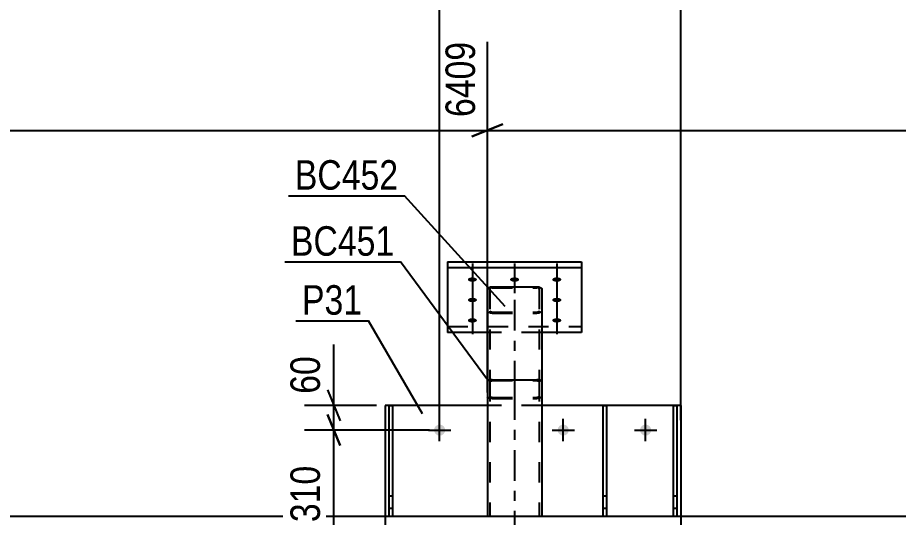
# Model space of a CAD drawing. Header units: millimetres. Extents: x -178 to 1011, y -683 to 158.
# Drawn here: x 170.7 to 256.3, y -240 to -191.5 of the extents above; entities that cross this region are included whole.
import ezdxf

# ---------------------------------------------------------------- set-up
doc = ezdxf.new("R2010")
doc.units = ezdxf.units.MM
doc.linetypes.add('DXK_LINE_DOT2', pattern=[3.9198, 1.9599, -1.9599])
doc.linetypes.add('DXK_LINE_DOT3', pattern=[5.9187, 2.979, -0.9799, 0.9799, -0.9799])
doc.styles.add('Arial Narrow', font='ARIALN.TTF', dxfattribs={"height": 0.2})

# ---------------------------------------------------------------- blocks, each defined once
blk = doc.blocks.new('Part-570387747-6500 - 6363')
at = {"color": 2, "linetype": 'Continuous'}
for p, q in [((206.833, -229.141), (206.433, -229.141)), ((206.433, -229.141), (206.433, -239.942)), ((216.36, -229.141), (207.153, -229.141)), ((227.593, -229.141), (221.64, -229.141)), ((234.433, -229.141), (227.913, -229.141)), ((235.153, -229.141), (234.753, -229.141)), ((235.153, -229.141), (235.153, -239.942)), ((206.433, -258.741), (206.433, -247.942)), ((235.153, -258.741), (235.153, -247.942)), ((206.833, -258.741), (206.433, -258.741)), ((216.36, -258.741), (207.153, -258.741)), ((227.593, -258.741), (221.64, -258.741)), ((234.433, -258.741), (227.913, -258.741)), ((235.153, -258.741), (234.753, -258.741))]:
    blk.add_line(p, q, dxfattribs=at)
at = {"color": 7, "linetype": 'DXK_LINE_DOT2'}
for p, q in [((207.153, -229.141), (206.833, -229.141)), ((221.64, -229.141), (216.36, -229.141)), ((227.913, -229.141), (227.593, -229.141)), ((234.753, -229.141), (234.433, -229.141)), ((206.433, -239.942), (206.433, -247.942)), ((235.153, -239.942), (235.153, -247.942)), ((207.153, -258.741), (206.833, -258.741)), ((221.64, -258.741), (216.36, -258.741)), ((227.913, -258.741), (227.593, -258.741)), ((234.753, -258.741), (234.433, -258.741))]:
    blk.add_line(p, q, dxfattribs=at)
blk = doc.blocks.new('Bolt-570387747-6440 - 6363')
at = {"linetype": 'Continuous'}
for points in [[(211.724, -231.001, -1), (211.724, -232.081, -1)], [(223.724, -231.001, -1), (223.724, -232.081, -1)], [(231.724, -231.001, -1), (231.724, -232.081, -1)]]:
    blk.add_hatch(color=1, dxfattribs=at).paths.add_polyline_path(points)
at = {"color": 1, "linetype": 'Continuous'}
for p, q in [((211.724, -232.621), (211.724, -230.461)), ((223.724, -232.621), (223.724, -230.461)), ((231.724, -232.621), (231.724, -230.461)), ((210.644, -231.541), (212.804, -231.541)), ((222.644, -231.541), (224.804, -231.541)), ((230.644, -231.541), (232.804, -231.541))]:
    blk.add_line(p, q, dxfattribs=at)
blk = doc.blocks.new('Bolt-570387747-6441 - 6363')
at = {"linetype": 'Continuous'}
for points in [[(214.9, -216.707), (214.991, -216.712), (215.079, -216.726), (215.159, -216.748), (215.227, -216.778), (215.281, -216.814), (215.318, -216.854), (215.338, -216.898), (215.338, -216.942), (215.318, -216.986), (215.281, -217.027), (215.227, -217.063), (215.159, -217.092), (215.079, -217.115), (214.991, -217.128), (214.9, -217.133), (214.808, -217.128), (214.721, -217.115), (214.641, -217.092), (214.573, -217.063), (214.519, -217.027), (214.481, -216.986), (214.462, -216.942), (214.462, -216.898), (214.481, -216.854), (214.519, -216.814), (214.573, -216.778), (214.641, -216.748), (214.721, -216.726), (214.808, -216.712)], [(219, -216.707), (219.091, -216.712), (219.179, -216.726), (219.259, -216.748), (219.327, -216.778), (219.381, -216.814), (219.418, -216.854), (219.438, -216.898), (219.438, -216.942), (219.418, -216.986), (219.381, -217.027), (219.327, -217.063), (219.259, -217.092), (219.179, -217.115), (219.091, -217.128), (219, -217.133), (218.908, -217.128), (218.821, -217.115), (218.741, -217.092), (218.673, -217.063), (218.619, -217.027), (218.581, -216.986), (218.562, -216.942), (218.562, -216.898), (218.581, -216.854), (218.619, -216.814), (218.673, -216.778), (218.741, -216.748), (218.821, -216.726), (218.908, -216.712)], [(223.1, -216.707), (223.191, -216.712), (223.279, -216.726), (223.359, -216.748), (223.427, -216.778), (223.481, -216.814), (223.518, -216.854), (223.538, -216.898), (223.538, -216.942), (223.518, -216.986), (223.481, -217.027), (223.427, -217.063), (223.359, -217.092), (223.279, -217.115), (223.191, -217.128), (223.1, -217.133), (223.008, -217.128), (222.921, -217.115), (222.841, -217.092), (222.773, -217.063), (222.719, -217.027), (222.681, -216.986), (222.662, -216.942), (222.662, -216.898), (222.681, -216.854), (222.719, -216.814), (222.773, -216.778), (222.841, -216.748), (222.921, -216.726), (223.008, -216.712)], [(214.9, -218.69), (214.991, -218.695), (215.079, -218.709), (215.159, -218.731), (215.227, -218.761), (215.281, -218.797), (215.318, -218.837), (215.338, -218.881), (215.338, -218.925), (215.318, -218.969), (215.281, -219.01), (215.227, -219.046), (215.159, -219.075), (215.079, -219.098), (214.991, -219.111), (214.9, -219.116), (214.808, -219.111), (214.721, -219.098), (214.641, -219.075), (214.573, -219.046), (214.519, -219.01), (214.481, -218.969), (214.462, -218.925), (214.462, -218.881), (214.481, -218.837), (214.519, -218.797), (214.573, -218.761), (214.641, -218.731), (214.721, -218.709), (214.808, -218.695)], [(223.1, -218.69), (223.191, -218.695), (223.279, -218.709), (223.359, -218.731), (223.427, -218.761), (223.481, -218.797), (223.518, -218.837), (223.538, -218.881), (223.538, -218.925), (223.518, -218.969), (223.481, -219.01), (223.427, -219.046), (223.359, -219.075), (223.279, -219.098), (223.191, -219.111), (223.1, -219.116), (223.008, -219.111), (222.921, -219.098), (222.841, -219.075), (222.773, -219.046), (222.719, -219.01), (222.681, -218.969), (222.662, -218.925), (222.662, -218.881), (222.681, -218.837), (222.719, -218.797), (222.773, -218.761), (222.841, -218.731), (222.921, -218.709), (223.008, -218.695)], [(214.9, -220.673), (214.991, -220.678), (215.079, -220.692), (215.159, -220.714), (215.227, -220.744), (215.281, -220.78), (215.318, -220.82), (215.338, -220.864), (215.338, -220.908), (215.318, -220.952), (215.281, -220.992), (215.227, -221.028), (215.159, -221.058), (215.079, -221.08), (214.991, -221.094), (214.9, -221.099), (214.808, -221.094), (214.721, -221.08), (214.641, -221.058), (214.573, -221.028), (214.519, -220.992), (214.481, -220.952), (214.462, -220.908), (214.462, -220.864), (214.481, -220.82), (214.519, -220.78), (214.573, -220.744), (214.641, -220.714), (214.721, -220.692), (214.808, -220.678)], [(223.1, -220.673), (223.191, -220.678), (223.279, -220.692), (223.359, -220.714), (223.427, -220.744), (223.481, -220.78), (223.518, -220.82), (223.538, -220.864), (223.538, -220.908), (223.518, -220.952), (223.481, -220.992), (223.427, -221.028), (223.359, -221.058), (223.279, -221.08), (223.191, -221.094), (223.1, -221.099), (223.008, -221.094), (222.921, -221.08), (222.841, -221.058), (222.773, -221.028), (222.719, -220.992), (222.681, -220.952), (222.662, -220.908), (222.662, -220.864), (222.681, -220.82), (222.719, -220.78), (222.773, -220.744), (222.841, -220.714), (222.921, -220.692), (223.008, -220.678)]]:
    blk.add_hatch(color=1, dxfattribs=at).paths.add_polyline_path(points)
at = {"color": 1, "linetype": 'Continuous'}
for p, q in [((214.9, -215.345), (214.9, -218.251)), ((219, -215.345), (219, -218.251)), ((223.1, -215.345), (223.1, -218.251)), ((214.9, -217.328), (214.9, -220.234)), ((223.1, -217.328), (223.1, -220.234)), ((214.9, -219.311), (214.9, -222.216)), ((223.1, -219.311), (223.1, -222.216))]:
    blk.add_line(p, q, dxfattribs=at)
at = {"color": 1, "linetype": 'DXK_LINE_DOT2'}
blk.add_line((219, -219.311), (219, -222.216), dxfattribs=at)
blk = doc.blocks.new('Part-570387747-6495 - 6363')
at = {"color": 2, "linetype": 'Continuous'}
for p, q in [((216.36, -226.82), (216.396, -226.757)), ((216.36, -226.82), (216.36, -239.941)), ((216.396, -226.757), (216.501, -226.703)), ((216.501, -226.703), (216.656, -226.668)), ((216.656, -226.668), (216.84, -226.655)), ((216.84, -226.655), (221.16, -226.655)), ((221.16, -226.655), (221.344, -226.668)), ((221.344, -226.668), (221.499, -226.703)), ((221.499, -226.703), (221.603, -226.757)), ((221.603, -226.757), (221.64, -226.82)), ((221.64, -226.82), (221.64, -239.941))]:
    blk.add_line(p, q, dxfattribs=at)
at = {"color": 7, "linetype": 'DXK_LINE_DOT2'}
for p, q in [((216.618, -226.788), (216.6, -226.82)), ((216.6, -226.82), (216.6, -239.941)), ((216.67, -226.762), (216.618, -226.788)), ((216.748, -226.744), (216.67, -226.762)), ((216.84, -226.737), (216.748, -226.744)), ((216.84, -226.737), (221.16, -226.737)), ((221.252, -226.744), (221.16, -226.737)), ((221.33, -226.762), (221.252, -226.744)), ((221.382, -226.788), (221.33, -226.762)), ((221.4, -226.82), (221.382, -226.788)), ((221.4, -226.82), (221.4, -239.941)), ((216.396, -228.364), (216.36, -228.301)), ((216.6, -228.301), (216.618, -228.332)), ((216.618, -228.332), (216.67, -228.359)), ((221.33, -228.359), (221.344, -228.352)), ((221.344, -228.352), (221.382, -228.332)), ((221.382, -228.332), (221.4, -228.301)), ((221.64, -228.301), (221.603, -228.364)), ((216.501, -228.417), (216.396, -228.364)), ((216.656, -228.453), (216.501, -228.417)), ((216.84, -228.465), (216.656, -228.453)), ((216.67, -228.359), (216.748, -228.377)), ((216.748, -228.377), (216.84, -228.383)), ((216.84, -228.383), (221.16, -228.383)), ((216.84, -228.465), (221.16, -228.465)), ((221.16, -228.383), (221.252, -228.377)), ((221.344, -228.453), (221.16, -228.465)), ((221.252, -228.377), (221.33, -228.359)), ((221.499, -228.417), (221.344, -228.453)), ((221.603, -228.364), (221.499, -228.417)), ((221.64, -239.941), (216.36, -239.941))]:
    blk.add_line(p, q, dxfattribs=at)
at = {"color": 7, "linetype": 'DXK_LINE_DOT3'}
blk.add_line((219, -227.56), (219, -243.941), dxfattribs=at)
blk = doc.blocks.new('Part-570387747-6525 - 6363')
at = {"color": 2, "linetype": 'Continuous'}
blk.add_line((793.201, -239.942), (-35.199, -239.942), dxfattribs=at)
blk = doc.blocks.new('Part-570387747-6599 - 6363')
at = {"color": 2, "linetype": 'Continuous'}
for p, q in [((212.5, -215.199), (225.5, -215.199)), ((212.5, -215.199), (212.5, -222.047)), ((225.5, -215.199), (225.5, -222.047)), ((212.5, -215.759), (225.5, -215.759)), ((216.36, -222.047), (212.5, -222.047)), ((225.5, -222.047), (221.64, -222.047))]:
    blk.add_line(p, q, dxfattribs=at)
at = {"color": 7, "linetype": 'DXK_LINE_DOT2'}
for p, q in [((212.5, -221.487), (225.5, -221.487)), ((221.64, -222.047), (216.36, -222.047))]:
    blk.add_line(p, q, dxfattribs=at)
blk = doc.blocks.new('Part-570387747-6614 - 6363')
at = {"color": 2, "linetype": 'Continuous'}
for p, q in [((206.833, -239.941), (206.833, -229.141)), ((206.833, -229.141), (207.153, -229.141)), ((207.153, -229.141), (207.153, -239.941)), ((206.833, -237.941), (207.153, -237.941)), ((207.153, -239.941), (206.833, -239.941))]:
    blk.add_line(p, q, dxfattribs=at)
at = {"color": 7, "linetype": 'DXK_LINE_DOT2'}
blk.add_line((206.833, -239.141), (207.153, -239.141), dxfattribs=at)
blk = doc.blocks.new('Part-570387747-6619 - 6363')
at = {"color": 2, "linetype": 'Continuous'}
for p, q in [((234.433, -239.941), (234.433, -229.141)), ((234.433, -229.141), (234.753, -229.141)), ((234.753, -229.141), (234.753, -239.941)), ((234.433, -237.941), (234.753, -237.941)), ((234.753, -239.941), (234.433, -239.941))]:
    blk.add_line(p, q, dxfattribs=at)
at = {"color": 7, "linetype": 'DXK_LINE_DOT2'}
blk.add_line((234.433, -239.141), (234.753, -239.141), dxfattribs=at)
blk = doc.blocks.new('Part-570387747-6644 - 6363')
at = {"color": 2, "linetype": 'Continuous'}
for p, q in [((227.593, -239.941), (227.593, -229.141)), ((227.593, -229.141), (227.913, -229.141)), ((227.913, -229.141), (227.913, -239.941)), ((227.593, -237.941), (227.913, -237.941)), ((227.913, -239.941), (227.593, -239.941))]:
    blk.add_line(p, q, dxfattribs=at)
at = {"color": 7, "linetype": 'DXK_LINE_DOT2'}
blk.add_line((227.593, -239.141), (227.913, -239.141), dxfattribs=at)
blk = doc.blocks.new('Part-570387747-6658 - 6363')
at = {"color": 2, "linetype": 'Continuous'}
for p, q in [((216.36, -217.846), (216.396, -217.756)), ((216.36, -217.846), (216.36, -226.82)), ((216.396, -217.756), (216.501, -217.679)), ((216.501, -217.679), (216.656, -217.629)), ((216.656, -217.629), (216.84, -217.611)), ((216.84, -217.611), (221.16, -217.611)), ((221.16, -217.611), (221.344, -217.629)), ((221.344, -217.629), (221.499, -217.679)), ((221.499, -217.679), (221.603, -217.756)), ((221.603, -217.756), (221.64, -217.846)), ((221.64, -217.846), (221.64, -226.82)), ((216.396, -226.757), (216.36, -226.82)), ((216.501, -226.703), (216.396, -226.757)), ((216.656, -226.668), (216.501, -226.703)), ((216.84, -226.655), (216.656, -226.668)), ((216.84, -226.655), (221.16, -226.655)), ((221.344, -226.668), (221.16, -226.655)), ((221.499, -226.703), (221.344, -226.668)), ((221.603, -226.757), (221.499, -226.703)), ((221.64, -226.82), (221.603, -226.757))]:
    blk.add_line(p, q, dxfattribs=at)
at = {"color": 7, "linetype": 'DXK_LINE_DOT2'}
for p, q in [((216.618, -217.801), (216.6, -217.846)), ((216.6, -217.846), (216.6, -228.301)), ((216.67, -217.763), (216.618, -217.801)), ((216.748, -217.737), (216.67, -217.763)), ((216.84, -217.728), (216.748, -217.737)), ((216.84, -217.728), (221.16, -217.728)), ((221.252, -217.737), (221.16, -217.728)), ((221.33, -217.763), (221.252, -217.737)), ((221.382, -217.801), (221.33, -217.763)), ((221.4, -217.846), (221.382, -217.801)), ((221.4, -217.846), (221.4, -228.301)), ((216.396, -220.051), (216.36, -219.961)), ((216.501, -220.127), (216.396, -220.051)), ((216.656, -220.178), (216.501, -220.127)), ((216.6, -219.961), (216.618, -220.006)), ((216.618, -220.006), (216.67, -220.044)), ((216.84, -220.196), (216.656, -220.178)), ((216.67, -220.044), (216.748, -220.069)), ((216.748, -220.069), (216.84, -220.078)), ((216.84, -220.078), (221.16, -220.078)), ((216.84, -220.196), (221.16, -220.196)), ((221.16, -220.078), (221.252, -220.069)), ((221.344, -220.178), (221.16, -220.196)), ((221.252, -220.069), (221.33, -220.044)), ((221.33, -220.044), (221.382, -220.006)), ((221.499, -220.127), (221.344, -220.178)), ((221.382, -220.006), (221.4, -219.961)), ((221.603, -220.051), (221.499, -220.127)), ((221.64, -219.961), (221.603, -220.051)), ((216.36, -226.82), (216.36, -228.301)), ((216.6, -226.82), (216.618, -226.788)), ((216.618, -226.788), (216.67, -226.762)), ((216.67, -226.762), (216.748, -226.744)), ((216.748, -226.744), (216.84, -226.737)), ((216.84, -226.737), (221.16, -226.737)), ((221.16, -226.737), (221.252, -226.744)), ((221.252, -226.744), (221.33, -226.762)), ((221.33, -226.762), (221.344, -226.769)), ((221.344, -226.769), (221.382, -226.788)), ((221.382, -226.788), (221.4, -226.82)), ((221.64, -226.82), (221.64, -228.301)), ((216.36, -228.301), (216.396, -228.364)), ((216.618, -228.332), (216.6, -228.301)), ((216.67, -228.359), (216.618, -228.332)), ((221.33, -228.359), (221.344, -228.352)), ((221.344, -228.352), (221.382, -228.332)), ((221.382, -228.332), (221.4, -228.301)), ((221.603, -228.364), (221.64, -228.301)), ((216.396, -228.364), (216.501, -228.417)), ((216.501, -228.417), (216.656, -228.453)), ((216.656, -228.453), (216.84, -228.465)), ((216.748, -228.377), (216.67, -228.359)), ((216.84, -228.383), (216.748, -228.377)), ((216.84, -228.383), (221.16, -228.383)), ((216.84, -228.465), (221.16, -228.465)), ((221.252, -228.377), (221.16, -228.383)), ((221.16, -228.465), (221.344, -228.453)), ((221.33, -228.359), (221.252, -228.377)), ((221.344, -228.453), (221.499, -228.417)), ((221.499, -228.417), (221.603, -228.364))]:
    blk.add_line(p, q, dxfattribs=at)
at = {"color": 7, "linetype": 'DXK_LINE_DOT3'}
blk.add_line((219, -218.903), (219, -227.56), dxfattribs=at)
blk = doc.blocks.new('StraightDimension-570387747-6820 - 6363')
at = {"color": 7, "linetype": 'Continuous'}
for p, q in [((216.36, -227.885), (216.36, -193.818)), ((217.86, -201.83), (214.86, -203.03)), ((216.36, -202.43), (456.361, -202.43))]:
    blk.add_line(p, q, dxfattribs=at)
blk = doc.blocks.new('StraightDimension-570387747-7011 - 6363')
at = {"color": 7, "linetype": 'Continuous'}
for p, q in [((201.449, -229.141), (201.449, -223.235)), ((201.449, -229.141), (201.449, -223.235)), ((200.849, -227.641), (202.049, -230.641)), ((205.593, -229.141), (198.599, -229.141)), ((201.449, -231.541), (201.449, -229.141)), ((202.049, -233.041), (200.849, -230.041)), ((210.724, -231.541), (198.599, -231.541))]:
    blk.add_line(p, q, dxfattribs=at)
at = {"color": 0}
blk.add_wipeout([(200.698, -223.76), (196.498, -223.76), (196.499, -228.616), (200.699, -228.616)], dxfattribs=at)
at = {"color": 3, "style": 'Arial Narrow'}
blk.add_text('60', height=2.8633, rotation=90.00021, dxfattribs=at).set_placement((200.099, -228.016))
blk = doc.blocks.new('StraightDimension-570387747-6809 - 6363')
at = {"color": 7, "linetype": 'Continuous'}
for p, q in [((216.36, -227.885), (216.36, -193.818)), ((214.86, -203.03), (217.86, -201.83)), ((-23.64, -202.43), (216.36, -202.43))]:
    blk.add_line(p, q, dxfattribs=at)
at = {"color": 0, "linetype": 'Continuous'}
blk.add_wipeout([(215.76, -193.218), (211.56, -193.218), (211.56, -201.73), (215.76, -201.73)], dxfattribs=at)
at = {"color": 3, "linetype": 'Continuous', "style": 'Arial Narrow'}
blk.add_text('6409', height=2.8633, rotation=90.00021, dxfattribs=at).set_placement((215.16, -201.13))
blk = doc.blocks.new('StraightDimension-570387747-6853 - 6363')
at = {"color": 7, "linetype": 'Continuous'}
blk.add_line((211.724, -230.541), (211.724, -179.831), dxfattribs=at)
blk = doc.blocks.new('StraightDimension-570387747-6866 - 6363')
at = {"color": 7, "linetype": 'Continuous'}
for p, q in [((211.724, -230.541), (211.724, -179.831)), ((235.153, -230.581), (235.153, -179.831)), ((213.224, -187.843), (210.224, -189.043)), ((233.653, -189.043), (236.653, -187.843)), ((211.724, -188.443), (235.153, -188.443))]:
    blk.add_line(p, q, dxfattribs=at)
at = {"color": 0}
blk.add_wipeout([(226.781, -187.693), (226.781, -183.493), (220.096, -183.493), (220.096, -187.693)], dxfattribs=at)
at = {"color": 3, "style": 'Arial Narrow'}
blk.add_text('586', height=2.8633, dxfattribs=at).set_placement((220.696, -187.093))
at = {"color": 0, "linetype": 'Continuous'}
blk.add_wipeout([(234.553, -179.231), (230.353, -179.231), (230.353, -187.743), (234.553, -187.743)], dxfattribs=at)
at = {"color": 3, "linetype": 'Continuous', "style": 'Arial Narrow'}
blk.add_text('6879', height=2.8633, rotation=90.00021, dxfattribs=at).set_placement((233.953, -187.143))
blk = doc.blocks.new('StraightDimension-570387747-6879 - 6363')
at = {"color": 7, "linetype": 'Continuous'}
blk.add_line((235.153, -230.581), (235.153, -179.831), dxfattribs=at)
blk = doc.blocks.new('StraightDimension-570387747-6960 - 6363')
at = {"color": 7, "linetype": 'Continuous'}
for p, q in [((200.849, -230.041), (202.049, -233.041)), ((210.724, -231.541), (198.599, -231.541)), ((201.449, -243.941), (201.449, -231.541)), ((202.049, -245.441), (200.849, -242.441)), ((205.433, -243.941), (198.599, -243.941))]:
    blk.add_line(p, q, dxfattribs=at)
at = {"color": 0}
blk.add_wipeout([(200.698, -234.399), (196.498, -234.399), (196.499, -241.083), (200.699, -241.083)], dxfattribs=at)
at = {"color": 3, "style": 'Arial Narrow'}
blk.add_text('310', height=2.8633, rotation=90.00021, dxfattribs=at).set_placement((200.099, -240.483))
blk = doc.blocks.new('Mark-570387747-6496 - 6363')
at = {"color": 30, "linetype": 'Continuous'}
for p in [(197.758, -220.929), (210.056, -229.965)]:
    blk.add_line(p, (204.806, -220.929), dxfattribs=at)
at = {"color": 0}
blk.add_wipeout([(204.206, -220.329), (204.206, -217.329), (198.358, -217.329), (198.358, -220.329)], dxfattribs=at)
blk.add_wipeout([(204.206, -220.329), (204.206, -217.329), (198.358, -217.329), (198.358, -220.329)], dxfattribs=at)
at = {"color": 3, "style": 'Arial Narrow'}
blk.add_text('P31', height=2.8633, dxfattribs=at).set_placement((198.358, -220.329))
blk = doc.blocks.new('Mark-570387747-6491 - 6363')
at = {"color": 30, "linetype": 'Continuous'}
for p in [(196.683, -215.202), (216.36, -226.655)]:
    blk.add_line(p, (207.932, -215.202), dxfattribs=at)
at = {"color": 0}
blk.add_wipeout([(207.332, -214.602), (207.332, -211.602), (197.283, -211.602), (197.283, -214.602)], dxfattribs=at)
blk.add_wipeout([(207.332, -214.602), (207.332, -211.602), (197.283, -211.602), (197.283, -214.602)], dxfattribs=at)
at = {"color": 3, "style": 'Arial Narrow'}
blk.add_text('BC451', height=2.8633, dxfattribs=at).set_placement((197.283, -214.602))
blk = doc.blocks.new('Mark-570387747-6654 - 6363')
at = {"color": 30, "linetype": 'Continuous'}
for p in [(197.063, -208.786), (218.082, -219.531)]:
    blk.add_line(p, (208.312, -208.786), dxfattribs=at)
at = {"color": 0}
blk.add_wipeout([(207.712, -208.186), (207.712, -205.186), (197.663, -205.186), (197.663, -208.186)], dxfattribs=at)
blk.add_wipeout([(207.712, -208.186), (207.712, -205.186), (197.663, -205.186), (197.663, -208.186)], dxfattribs=at)
at = {"color": 3, "style": 'Arial Narrow'}
blk.add_text('BC452', height=2.8633, dxfattribs=at).set_placement((197.663, -208.186))

msp = doc.modelspace()

# ---------------------------------------------------------------- block references
for name in ['Part-570387747-6599 - 6363', 'Bolt-570387747-6441 - 6363', 'Part-570387747-6658 - 6363', 'Part-570387747-6495 - 6363', 'Part-570387747-6500 - 6363', 'Part-570387747-6614 - 6363', 'Part-570387747-6644 - 6363', 'Part-570387747-6619 - 6363', 'Bolt-570387747-6440 - 6363', 'Part-570387747-6525 - 6363']:
    msp.add_blockref(name, (0, 0))

# ---------------------------------------------------------------- next in the draw order: block references
for name in ['StraightDimension-570387747-6820 - 6363', 'StraightDimension-570387747-7011 - 6363']:
    msp.add_blockref(name, (0, 0))

# ---------------------------------------------------------------- next in the draw order: block references
msp.add_blockref('StraightDimension-570387747-6809 - 6363', (0, 0))

# ---------------------------------------------------------------- next in the draw order: block references
msp.add_blockref('StraightDimension-570387747-6853 - 6363', (0, 0))

# ---------------------------------------------------------------- next in the draw order: block references
msp.add_blockref('StraightDimension-570387747-6866 - 6363', (0, 0))

# ---------------------------------------------------------------- next in the draw order: block references
for name in ['StraightDimension-570387747-6879 - 6363', 'StraightDimension-570387747-6960 - 6363']:
    msp.add_blockref(name, (0, 0))

# ---------------------------------------------------------------- next in the draw order: block references
msp.add_blockref('Mark-570387747-6496 - 6363', (0, 0))

# ---------------------------------------------------------------- next in the draw order: block references
msp.add_blockref('Mark-570387747-6491 - 6363', (0, 0))

# ---------------------------------------------------------------- next in the draw order: block references
msp.add_blockref('Mark-570387747-6654 - 6363', (0, 0))

doc.saveas('drawing.dxf')
